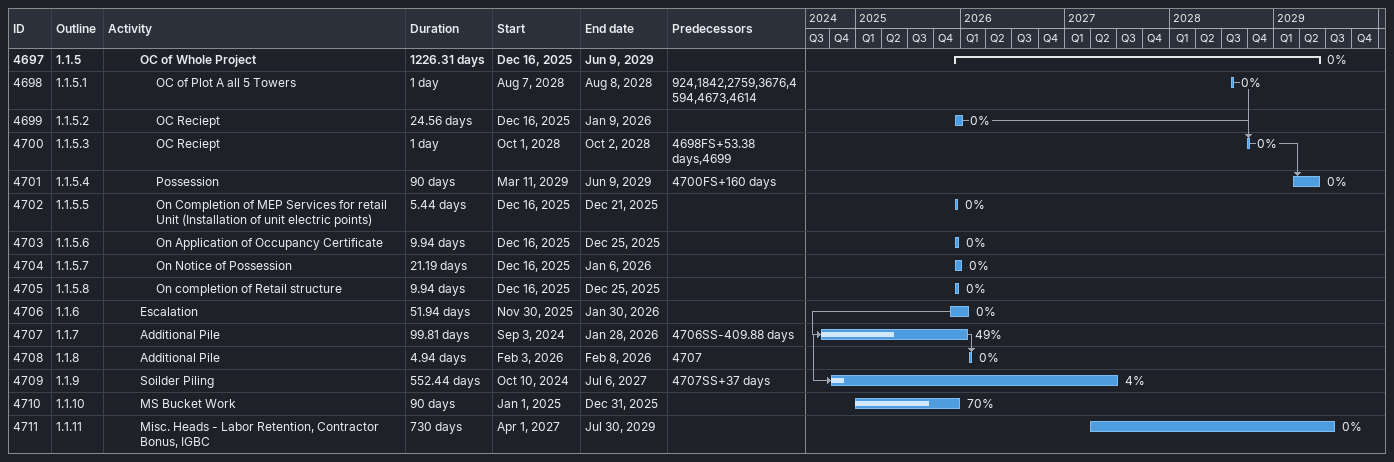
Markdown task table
| ID | WBS | Task | Duration | Start | Finish | Predecessors | % complete |
|---|---|---|---|---|---|---|---|
| 4697 | 1.1.5 | **OC of Whole Project** | 1226.31d | 2025-12-16 | 2029-06-09 |  | 0 |
| 4698 | 1.1.5.1 | OC of Plot A all 5 Towers | 1d | 2028-08-07 | 2028-08-08 | 924, 1842, 2759, 3676, 4594, 4673, 4614 | 0 |
| 4699 | 1.1.5.2 | OC Reciept | 24.56d | 2025-12-16 | 2026-01-09 |  | 0 |
| 4700 | 1.1.5.3 | OC Reciept | 1d | 2028-10-01 | 2028-10-02 | 4698FS+53.38d, 4699 | 0 |
| 4701 | 1.1.5.4 | Possession | 90d | 2029-03-11 | 2029-06-09 | 4700FS+160d | 0 |
| 4702 | 1.1.5.5 | On Completion of MEP Services for retail Unit (Installation of unit electric points) | 5.44d | 2025-12-16 | 2025-12-21 |  | 0 |
| 4703 | 1.1.5.6 | On Application of Occupancy Certificate | 9.94d | 2025-12-16 | 2025-12-25 |  | 0 |
| 4704 | 1.1.5.7 | On Notice of Possession | 21.19d | 2025-12-16 | 2026-01-06 |  | 0 |
| 4705 | 1.1.5.8 | On completion of Retail structure | 9.94d | 2025-12-16 | 2025-12-25 |  | 0 |
| 4706 | 1.1.6 | Escalation | 51.94d | 2025-11-30 | 2026-01-30 |  | 0 |
| 4707 | 1.1.7 | Additional Pile | 99.81d | 2024-09-03 | 2026-01-28 | 4706SS-409.88d | 49 |
| 4708 | 1.1.8 | Additional Pile | 4.94d | 2026-02-03 | 2026-02-08 | 4707 | 0 |
| 4709 | 1.1.9 | Soilder Piling | 552.44d | 2024-10-10 | 2027-07-06 | 4707SS+37d | 4 |
| 4710 | 1.1.10 | MS Bucket Work | 90d | 2025-01-01 | 2025-12-31 |  | 70 |
| 4711 | 1.1.11 | Misc. Heads - Labor Retention, Contractor Bonus, IGBC | 730d | 2027-04-01 | 2029-07-30 |  | 0 |
